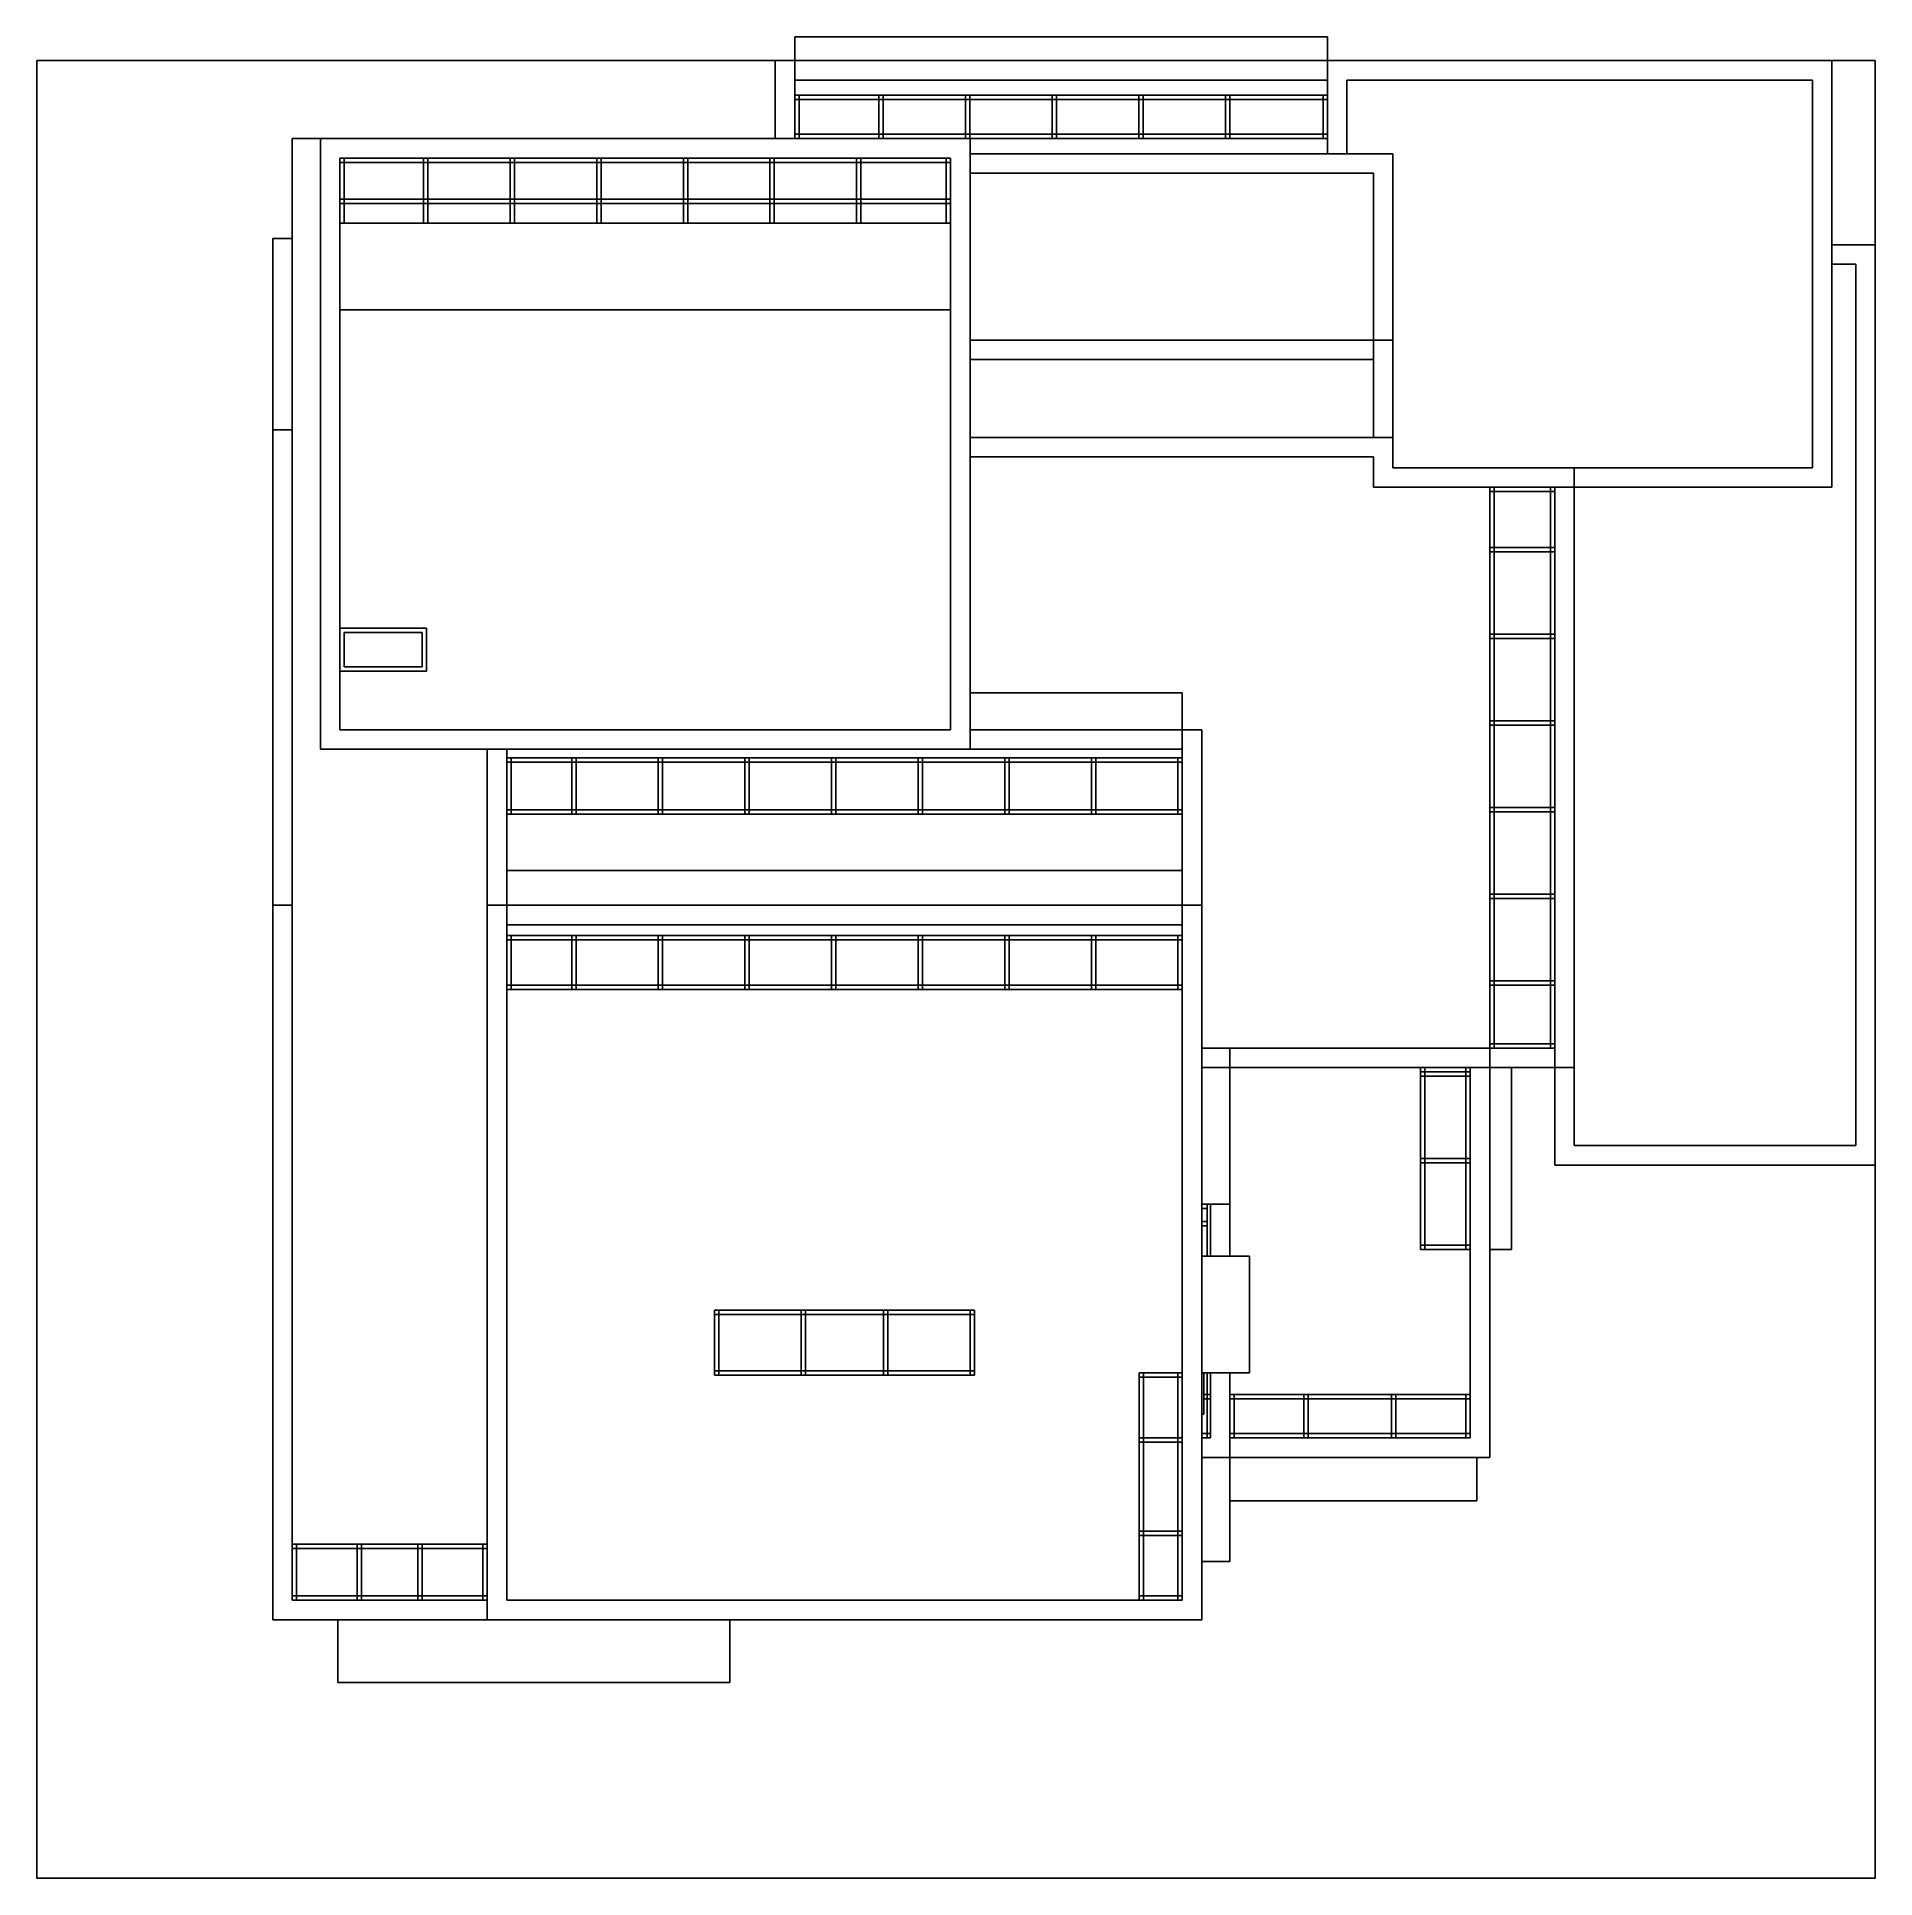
# Model space of a CAD drawing. Extents: x -20110 to 22340, y -21907 to 20609.
import ezdxf

# ---------------------------------------------------------------- set-up
doc = ezdxf.new("R2010")
doc.units = 0
doc.layers.get('0').update_dxf_attribs({"linetype": 'CONTINUOUS'})

msp = doc.modelspace()

# ---------------------------------------------------------------- linework, layer by layer
for p, q in [((-2610, 20609), (9690, 20609)), ((-2610, 20059), (-2610, 20609)), ((9690, 20609), (9690, 20059)), ((-20110, 20059), (-20110, -21907)), ((-3060, 20059), (-20110, 20059)), ((-3060, 20059), (-3060, 18259)), ((-2610, 20059), (-3060, 20059)), ((9690, 20059), (-2610, 20059)), ((-2610, 19609), (-2610, 20059)), ((9690, 20059), (9690, 19609)), ((21340, 20059), (9690, 20059)), ((21340, 15809), (21340, 20059)), ((22340, 20059), (21340, 20059)), ((22340, 15809), (22340, 20059)), ((9690, 19609), (-2610, 19609)), ((-2610, 19609), (-2610, 19259)), ((9690, 19609), (9690, 19259)), ((10140, 19609), (10140, 17909)), ((20890, 19609), (10140, 19609)), ((20890, 19609), (20890, 10659)), ((-2610, 19159), (-2610, 19259)), ((-2610, 19259), (-2510, 19259)), ((-2610, 19159), (-2510, 19159)), ((-2610, 18359), (-2610, 19159)), ((-2510, 19259), (-664, 19259)), ((-2510, 19159), (-2510, 19259)), ((-2510, 19159), (-664, 19159)), ((-2510, 18359), (-2510, 19159)), ((-664, 19259), (-564, 19259)), ((-664, 19159), (-664, 19259)), ((-664, 19159), (-564, 19159)), ((-664, 18359), (-664, 19159)), ((-564, 19159), (-564, 19259)), ((-564, 19259), (1336, 19259)), ((-564, 18359), (-564, 19159)), ((-564, 19159), (1336, 19159)), ((1336, 19259), (1436, 19259)), ((1336, 19159), (1336, 19259)), ((1336, 18359), (1336, 19159)), ((1336, 19159), (1436, 19159)), ((1436, 19159), (1436, 19259)), ((1436, 19259), (3336, 19259)), ((1436, 18359), (1436, 19159)), ((1436, 19159), (3336, 19159)), ((3336, 19259), (3436, 19259)), ((3336, 19159), (3336, 19259)), ((3336, 18359), (3336, 19159)), ((3336, 19159), (3436, 19159)), ((3436, 19159), (3436, 19259)), ((3436, 19259), (5336, 19259)), ((3436, 18359), (3436, 19159)), ((3436, 19159), (5336, 19159)), ((5336, 19259), (5436, 19259)), ((5336, 19159), (5336, 19259)), ((5336, 18359), (5336, 19159)), ((5336, 19159), (5436, 19159)), ((5436, 19159), (5436, 19259)), ((5436, 19259), (7336, 19259)), ((5436, 18359), (5436, 19159)), ((5436, 19159), (7336, 19159)), ((7336, 19259), (7436, 19259)), ((7336, 19159), (7336, 19259)), ((7336, 18359), (7336, 19159)), ((7336, 19159), (7436, 19159)), ((7436, 19159), (7436, 19259)), ((7436, 19259), (9590, 19259)), ((7436, 18359), (7436, 19159)), ((7436, 19159), (9590, 19159)), ((9590, 19259), (9690, 19259)), ((9590, 19159), (9590, 19259)), ((9590, 18359), (9590, 19159)), ((9590, 19159), (9690, 19159)), ((9690, 19159), (9690, 19259)), ((9690, 18359), (9690, 19159)), ((-2610, 18259), (-2610, 18359)), ((-2610, 18359), (-2510, 18359)), ((-2510, 18259), (-2510, 18359)), ((-2510, 18359), (-664, 18359)), ((-664, 18259), (-664, 18359)), ((-664, 18359), (-564, 18359)), ((-564, 18259), (-564, 18359)), ((-564, 18359), (1336, 18359)), ((1336, 18259), (1336, 18359)), ((1336, 18359), (1436, 18359)), ((1436, 18259), (1436, 18359)), ((1436, 18359), (3336, 18359)), ((3336, 18259), (3336, 18359)), ((3336, 18359), (3436, 18359)), ((3436, 18259), (3436, 18359)), ((3436, 18359), (5336, 18359)), ((5336, 18259), (5336, 18359)), ((5336, 18359), (5436, 18359)), ((5436, 18259), (5436, 18359)), ((5436, 18359), (7336, 18359)), ((7336, 18259), (7336, 18359)), ((7336, 18359), (7436, 18359)), ((7436, 18259), (7436, 18359)), ((7436, 18359), (9590, 18359)), ((9590, 18259), (9590, 18359)), ((9590, 18359), (9690, 18359)), ((9690, 18259), (9690, 18359)), ((-13560, 18259), (-14210, 18259)), ((-14210, 15955), (-14210, 18259)), ((-13560, 4159), (-13560, 18259)), ((-13560, 18259), (-3060, 18259)), ((-2610, 18259), (-3060, 18259)), ((-2610, 18259), (-2510, 18259)), ((-2510, 18259), (-664, 18259)), ((-664, 18259), (-564, 18259)), ((-564, 18259), (1336, 18259)), ((1336, 18259), (1436, 18259)), ((1436, 18259), (1440, 18259)), ((1440, 17909), (1440, 18259)), ((1440, 18259), (3336, 18259)), ((1440, 17459), (1440, 17909)), ((9690, 17909), (1440, 17909)), ((3336, 18259), (3436, 18259)), ((3436, 18259), (5336, 18259)), ((5336, 18259), (5436, 18259)), ((5436, 18259), (7336, 18259)), ((7336, 18259), (7436, 18259)), ((7436, 18259), (9590, 18259)), ((9590, 18259), (9690, 18259)), ((9690, 18259), (9690, 17909)), ((10140, 17909), (9690, 17909)), ((11202, 17909), (10140, 17909)), ((11202, 13609), (11202, 17909)), ((-13110, 17709), (-13110, 17809)), ((-13110, 17809), (-13010, 17809)), ((-13110, 16859), (-13110, 17709)), ((-13110, 17709), (-13010, 17709)), ((-13010, 17709), (-13010, 17809)), ((-13010, 17809), (-11181, 17809)), ((-13010, 16859), (-13010, 17709)), ((-13010, 17709), (-11181, 17709)), ((-11181, 17809), (-11081, 17809)), ((-11181, 17709), (-11181, 17809)), ((-11181, 16859), (-11181, 17709)), ((-11181, 17709), (-11081, 17709)), ((-11081, 17709), (-11081, 17809)), ((-11081, 17809), (-9181, 17809)), ((-11081, 16859), (-11081, 17709)), ((-11081, 17709), (-9181, 17709)), ((-9181, 17809), (-9081, 17809)), ((-9181, 17709), (-9181, 17809)), ((-9181, 16859), (-9181, 17709)), ((-9181, 17709), (-9081, 17709)), ((-9081, 17709), (-9081, 17809)), ((-9081, 17809), (-7181, 17809)), ((-9081, 16859), (-9081, 17709)), ((-9081, 17709), (-7181, 17709)), ((-7181, 17809), (-7081, 17809)), ((-7181, 17709), (-7181, 17809)), ((-7181, 16859), (-7181, 17709)), ((-7181, 17709), (-7081, 17709)), ((-7081, 17709), (-7081, 17809)), ((-7081, 17809), (-5181, 17809)), ((-7081, 16859), (-7081, 17709)), ((-7081, 17709), (-5181, 17709)), ((-5181, 17809), (-5081, 17809)), ((-5181, 17709), (-5181, 17809)), ((-5181, 16859), (-5181, 17709)), ((-5181, 17709), (-5081, 17709)), ((-5081, 17709), (-5081, 17809)), ((-5081, 17809), (-3181, 17809)), ((-5081, 16859), (-5081, 17709)), ((-5081, 17709), (-3181, 17709)), ((-3181, 17809), (-3081, 17809)), ((-3181, 17709), (-3181, 17809)), ((-3181, 16859), (-3181, 17709)), ((-3181, 17709), (-3081, 17709)), ((-3081, 17709), (-3081, 17809)), ((-3081, 17809), (-1181, 17809)), ((-3081, 16859), (-3081, 17709)), ((-3081, 17709), (-1181, 17709)), ((-1181, 17809), (-1081, 17809)), ((-1181, 17709), (-1181, 17809)), ((-1181, 16859), (-1181, 17709)), ((-1181, 17709), (-1081, 17709)), ((-1081, 17709), (-1081, 17809)), ((-1081, 17809), (890, 17809)), ((-1081, 16859), (-1081, 17709)), ((-1081, 17709), (890, 17709)), ((890, 17809), (990, 17809)), ((890, 17709), (890, 17809)), ((890, 16859), (890, 17709)), ((890, 17709), (990, 17709)), ((990, 17709), (990, 17809)), ((990, 16859), (990, 17709)), ((10752, 17459), (1440, 17459)), ((1440, 13609), (1440, 17459)), ((10752, 13609), (10752, 17459)), ((-13110, 16759), (-13110, 16859)), ((-13110, 16859), (-13010, 16859)), ((-13110, 16759), (-13010, 16759)), ((-13110, 16306), (-13110, 16759)), ((-13010, 16759), (-13010, 16859)), ((-13010, 16859), (-11181, 16859)), ((-13010, 16306), (-13010, 16759)), ((-13010, 16759), (-11181, 16759)), ((-11181, 16759), (-11181, 16859)), ((-11181, 16859), (-11081, 16859)), ((-11181, 16306), (-11181, 16759)), ((-11181, 16759), (-11081, 16759)), ((-11081, 16759), (-11081, 16859)), ((-11081, 16859), (-9181, 16859)), ((-11081, 16306), (-11081, 16759)), ((-11081, 16759), (-9181, 16759)), ((-9181, 16759), (-9181, 16859)), ((-9181, 16859), (-9081, 16859)), ((-9181, 16306), (-9181, 16759)), ((-9181, 16759), (-9081, 16759)), ((-9081, 16759), (-9081, 16859)), ((-9081, 16859), (-7181, 16859)), ((-9081, 16306), (-9081, 16759)), ((-9081, 16759), (-7181, 16759)), ((-7181, 16759), (-7181, 16859)), ((-7181, 16859), (-7081, 16859)), ((-7181, 16306), (-7181, 16759)), ((-7181, 16759), (-7081, 16759)), ((-7081, 16759), (-7081, 16859)), ((-7081, 16859), (-5181, 16859)), ((-7081, 16306), (-7081, 16759)), ((-7081, 16759), (-5181, 16759)), ((-5181, 16759), (-5181, 16859)), ((-5181, 16859), (-5081, 16859)), ((-5181, 16306), (-5181, 16759)), ((-5181, 16759), (-5081, 16759)), ((-5081, 16759), (-5081, 16859)), ((-5081, 16859), (-3181, 16859)), ((-5081, 16306), (-5081, 16759)), ((-5081, 16759), (-3181, 16759)), ((-3181, 16759), (-3181, 16859)), ((-3181, 16859), (-3081, 16859)), ((-3181, 16306), (-3181, 16759)), ((-3181, 16759), (-3081, 16759)), ((-3081, 16759), (-3081, 16859)), ((-3081, 16859), (-1181, 16859)), ((-3081, 16306), (-3081, 16759)), ((-3081, 16759), (-1181, 16759)), ((-1181, 16759), (-1181, 16859)), ((-1181, 16859), (-1081, 16859)), ((-1181, 16306), (-1181, 16759)), ((-1181, 16759), (-1081, 16759)), ((-1081, 16759), (-1081, 16859)), ((-1081, 16859), (890, 16859)), ((-1081, 16306), (-1081, 16759)), ((-1081, 16759), (890, 16759)), ((890, 16759), (890, 16859)), ((890, 16859), (990, 16859)), ((890, 16306), (890, 16759)), ((890, 16759), (990, 16759)), ((990, 16759), (990, 16859)), ((990, 16306), (990, 16759)), ((-13110, 16306), (-13110, 14306)), ((-13010, 16306), (-13110, 16306)), ((-11181, 16306), (-13010, 16306)), ((-11081, 16306), (-11181, 16306)), ((-9181, 16306), (-11081, 16306)), ((-9081, 16306), (-9181, 16306)), ((-7181, 16306), (-9081, 16306)), ((-7081, 16306), (-7181, 16306)), ((-5181, 16306), (-7081, 16306)), ((-5081, 16306), (-5181, 16306)), ((-3181, 16306), (-5081, 16306)), ((-3081, 16306), (-3181, 16306)), ((-1181, 16306), (-3081, 16306)), ((-1081, 16306), (-1181, 16306)), ((890, 16306), (-1081, 16306)), ((990, 16306), (890, 16306)), ((990, 14306), (990, 16306)), ((-14210, 15955), (-14660, 15955)), ((-14660, 15955), (-14660, 11538)), ((-14210, 11538), (-14210, 15955)), ((21340, 15809), (22340, 15809)), ((21340, 15359), (21340, 15809)), ((22340, 15809), (22340, -5441)), ((21890, 15359), (21340, 15359)), ((21340, 10209), (21340, 15359)), ((21890, -4991), (21890, 15359)), ((-13110, 14306), (990, 14306)), ((-13110, 6959), (-13110, 14306)), ((990, 14306), (990, 4609)), ((10752, 13609), (1440, 13609)), ((1440, 13609), (1440, 13159)), ((10752, 13609), (11202, 13609)), ((10752, 13609), (10752, 13159)), ((11202, 11359), (11202, 13609)), ((10752, 13159), (1440, 13159)), ((1440, 11359), (1440, 13159)), ((10752, 11359), (10752, 13159)), ((-14210, 11538), (-14660, 11538)), ((-14660, 11538), (-14660, 559)), ((-14210, 559), (-14210, 11538)), ((1440, 10909), (1440, 11359)), ((10752, 11359), (1440, 11359)), ((10752, 11359), (11202, 11359)), ((11202, 10659), (11202, 11359)), ((10752, 10909), (1440, 10909)), ((1440, 5459), (1440, 10909)), ((10752, 10209), (10752, 10909)), ((11202, 10659), (15390, 10659)), ((15390, 10659), (15390, 10209)), ((15390, 10659), (20890, 10659)), ((13440, 10209), (10752, 10209)), ((13440, 10209), (13540, 10209)), ((13440, 10109), (13440, 10209)), ((13540, 10209), (14840, 10209)), ((13540, 10209), (13540, 10109)), ((14840, 10209), (14940, 10209)), ((14840, 10209), (14840, 10109)), ((14940, 10209), (14940, 10109)), ((14940, 10209), (15390, 10209)), ((15390, 10209), (15390, -3191)), ((15390, 10209), (21340, 10209)), ((13440, 10109), (13540, 10109)), ((13440, 8816), (13440, 10109)), ((13540, 10109), (14840, 10109)), ((13540, 10109), (13540, 8816)), ((14840, 10109), (14940, 10109)), ((14840, 10109), (14840, 8816)), ((14940, 10109), (14940, 8816)), ((13440, 8816), (13540, 8816)), ((13440, 8716), (13440, 8816)), ((13440, 8716), (13540, 8716)), ((13440, 6816), (13440, 8716)), ((13540, 8816), (14840, 8816)), ((13540, 8816), (13540, 8716)), ((13540, 8716), (14840, 8716)), ((13540, 8716), (13540, 6816)), ((14840, 8816), (14940, 8816)), ((14840, 8816), (14840, 8716)), ((14840, 8716), (14940, 8716)), ((14840, 8716), (14840, 6816)), ((14940, 8816), (14940, 8716)), ((14940, 8716), (14940, 6816)), ((-13110, 5959), (-13110, 6959)), ((-13110, 6959), (-11110, 6959)), ((-11210, 6859), (-13010, 6859)), ((-13010, 6859), (-13010, 6059)), ((-11210, 6059), (-11210, 6859)), ((-11110, 6959), (-11110, 5959)), ((13440, 6816), (13540, 6816)), ((13440, 6716), (13440, 6816)), ((13540, 6816), (14840, 6816)), ((13540, 6816), (13540, 6716)), ((14840, 6816), (14940, 6816)), ((14840, 6816), (14840, 6716)), ((14940, 6816), (14940, 6716)), ((13440, 6716), (13540, 6716)), ((13440, 4816), (13440, 6716)), ((13540, 6716), (14840, 6716)), ((13540, 6716), (13540, 4816)), ((14840, 6716), (14940, 6716)), ((14840, 6716), (14840, 4816)), ((14940, 6716), (14940, 4816)), ((-11110, 5959), (-13110, 5959)), ((-13110, 4609), (-13110, 5959)), ((-13010, 6059), (-11210, 6059)), ((1440, 5459), (6341, 5459)), ((1440, 5459), (1440, 4609)), ((6341, 5459), (6341, 4609)), ((13440, 4816), (13540, 4816)), ((13440, 4716), (13440, 4816)), ((13440, 4716), (13540, 4716)), ((13440, 2816), (13440, 4716)), ((13540, 4816), (14840, 4816)), ((13540, 4816), (13540, 4716)), ((13540, 4716), (14840, 4716)), ((13540, 4716), (13540, 2816)), ((14840, 4816), (14940, 4816)), ((14840, 4816), (14840, 4716)), ((14840, 4716), (14940, 4716)), ((14840, 4716), (14840, 2816)), ((14940, 4816), (14940, 4716)), ((14940, 4716), (14940, 2816)), ((990, 4609), (-13110, 4609)), ((1440, 4159), (1440, 4609)), ((1440, 4609), (6341, 4609)), ((6341, 4609), (6791, 4609)), ((6341, 4609), (6341, 4159)), ((6791, 4609), (6791, 559)), ((-9709, 4159), (-13560, 4159)), ((-9709, 4159), (-9259, 4159)), ((-9709, 559), (-9709, 4159)), ((-9259, 3959), (-9259, 4159)), ((1440, 4159), (-9259, 4159)), ((-9259, 3859), (-9259, 3959)), ((-9259, 3959), (-9159, 3959)), ((-9259, 2759), (-9259, 3859)), ((-9259, 3859), (-9159, 3859)), ((-9159, 3859), (-9159, 3959)), ((-9159, 3959), (-7759, 3959)), ((-9159, 2759), (-9159, 3859)), ((-9159, 3859), (-7759, 3859)), ((-7759, 3959), (-7659, 3959)), ((-7759, 3859), (-7759, 3959)), ((-7759, 2759), (-7759, 3859)), ((-7759, 3859), (-7659, 3859)), ((-7659, 3859), (-7659, 3959)), ((-7659, 3959), (-5759, 3959)), ((-7659, 3859), (-5759, 3859)), ((-7659, 2759), (-7659, 3859)), ((-5759, 3959), (-5659, 3959)), ((-5759, 3859), (-5759, 3959)), ((-5759, 3859), (-5659, 3859)), ((-5759, 2759), (-5759, 3859)), ((-5659, 3859), (-5659, 3959)), ((-5659, 3959), (-3759, 3959)), ((-5659, 2759), (-5659, 3859)), ((-5659, 3859), (-3759, 3859)), ((-3759, 3959), (-3659, 3959)), ((-3759, 3859), (-3759, 3959)), ((-3759, 2759), (-3759, 3859)), ((-3759, 3859), (-3659, 3859)), ((-3659, 3859), (-3659, 3959)), ((-3659, 3959), (-1759, 3959)), ((-3659, 2759), (-3659, 3859)), ((-3659, 3859), (-1759, 3859)), ((-1759, 3959), (-1659, 3959)), ((-1759, 3859), (-1759, 3959)), ((-1759, 2759), (-1759, 3859)), ((-1759, 3859), (-1659, 3859)), ((-1659, 3859), (-1659, 3959)), ((-1659, 3959), (241, 3959)), ((-1659, 2759), (-1659, 3859)), ((-1659, 3859), (241, 3859)), ((241, 3959), (341, 3959)), ((241, 3859), (241, 3959)), ((241, 2759), (241, 3859)), ((241, 3859), (341, 3859)), ((341, 3859), (341, 3959)), ((341, 3959), (2241, 3959)), ((341, 2759), (341, 3859)), ((341, 3859), (2241, 3859)), ((6341, 4159), (1440, 4159)), ((2241, 3959), (2341, 3959)), ((2241, 3859), (2241, 3959)), ((2241, 2759), (2241, 3859)), ((2241, 3859), (2341, 3859)), ((2341, 3859), (2341, 3959)), ((2341, 3959), (4241, 3959)), ((2341, 2759), (2341, 3859)), ((2341, 3859), (4241, 3859)), ((4241, 3959), (4341, 3959)), ((4241, 3859), (4241, 3959)), ((4241, 2759), (4241, 3859)), ((4241, 3859), (4341, 3859)), ((4341, 3859), (4341, 3959)), ((4341, 3959), (6241, 3959)), ((4341, 2759), (4341, 3859)), ((4341, 3859), (6241, 3859)), ((6241, 3959), (6341, 3959)), ((6241, 3859), (6241, 3959)), ((6241, 2759), (6241, 3859)), ((6241, 3859), (6341, 3859)), ((6341, 4159), (6341, 3959)), ((6341, 3859), (6341, 3959)), ((6341, 2759), (6341, 3859)), ((-9259, 2659), (-9259, 2759)), ((-9259, 2759), (-9159, 2759)), ((-9259, 1359), (-9259, 2659)), ((-9159, 2659), (-9259, 2659)), ((-9159, 2659), (-9159, 2759)), ((-9159, 2759), (-7759, 2759)), ((-7759, 2659), (-9159, 2659)), ((-7759, 2659), (-7759, 2759)), ((-7759, 2759), (-7659, 2759)), ((-7659, 2659), (-7759, 2659)), ((-7659, 2659), (-7659, 2759)), ((-7659, 2759), (-5759, 2759)), ((-5759, 2659), (-7659, 2659)), ((-5759, 2659), (-5759, 2759)), ((-5759, 2759), (-5659, 2759)), ((-5659, 2659), (-5759, 2659)), ((-5659, 2659), (-5659, 2759)), ((-5659, 2759), (-3759, 2759)), ((-3759, 2659), (-5659, 2659)), ((-3759, 2659), (-3759, 2759)), ((-3759, 2759), (-3659, 2759)), ((-3659, 2659), (-3759, 2659)), ((-3659, 2659), (-3659, 2759)), ((-3659, 2759), (-1759, 2759)), ((-1759, 2659), (-3659, 2659)), ((-1759, 2659), (-1759, 2759)), ((-1759, 2759), (-1659, 2759)), ((-1659, 2659), (-1759, 2659)), ((-1659, 2659), (-1659, 2759)), ((-1659, 2759), (241, 2759)), ((241, 2659), (-1659, 2659)), ((241, 2659), (241, 2759)), ((241, 2759), (341, 2759)), ((341, 2659), (241, 2659)), ((341, 2659), (341, 2759)), ((341, 2759), (2241, 2759)), ((2241, 2659), (341, 2659)), ((2241, 2659), (2241, 2759)), ((2241, 2759), (2341, 2759)), ((2341, 2659), (2241, 2659)), ((2341, 2659), (2341, 2759)), ((2341, 2759), (4241, 2759)), ((4241, 2659), (2341, 2659)), ((4241, 2659), (4241, 2759)), ((4241, 2759), (4341, 2759)), ((4341, 2659), (4241, 2659)), ((4341, 2659), (4341, 2759)), ((4341, 2759), (6241, 2759)), ((6241, 2659), (4341, 2659)), ((6241, 2659), (6241, 2759)), ((6241, 2759), (6341, 2759)), ((6341, 2659), (6241, 2659)), ((6341, 2659), (6341, 2759)), ((6341, 1359), (6341, 2659)), ((13440, 2816), (13540, 2816)), ((13440, 2716), (13440, 2816)), ((13440, 2716), (13540, 2716)), ((13440, 816), (13440, 2716)), ((13540, 2816), (14840, 2816)), ((13540, 2816), (13540, 2716)), ((13540, 2716), (14840, 2716)), ((13540, 2716), (13540, 816)), ((14840, 2816), (14940, 2816)), ((14840, 2816), (14840, 2716)), ((14840, 2716), (14940, 2716)), ((14840, 2716), (14840, 816)), ((14940, 2816), (14940, 2716)), ((14940, 2716), (14940, 816)), ((6341, 1359), (-9259, 1359)), ((-9259, 1359), (-9259, 559)), ((6341, 559), (6341, 1359)), ((-14660, 559), (-14210, 559)), ((-14660, 559), (-14660, -15941)), ((-14210, 559), (-14210, -14191)), ((-9259, 559), (-9709, 559)), ((-9709, -14191), (-9709, 559)), ((-9259, 559), (6341, 559)), ((-9259, 559), (-9259, 109)), ((6791, 559), (6341, 559)), ((6341, 109), (6341, 559)), ((6791, -2741), (6791, 559)), ((13440, 816), (13540, 816)), ((13440, 716), (13440, 816)), ((13440, 716), (13540, 716)), ((13440, -1184), (13440, 716)), ((13540, 816), (14840, 816)), ((13540, 816), (13540, 716)), ((13540, 716), (14840, 716)), ((13540, 716), (13540, -1184)), ((14840, 816), (14940, 816)), ((14840, 816), (14840, 716)), ((14840, 716), (14940, 716)), ((14840, 716), (14840, -1184)), ((14940, 816), (14940, 716)), ((14940, 716), (14940, -1184)), ((6341, 109), (-9259, 109)), ((-9259, 109), (-9259, -141)), ((6341, -141), (6341, 109)), ((-9259, -241), (-9259, -141)), ((-9259, -141), (-9159, -141)), ((-9259, -1291), (-9259, -241)), ((-9259, -241), (-9159, -241)), ((-9159, -241), (-9159, -141)), ((-9159, -141), (-7759, -141)), ((-9159, -1291), (-9159, -241)), ((-9159, -241), (-7759, -241)), ((-7759, -141), (-7659, -141)), ((-7759, -241), (-7759, -141)), ((-7759, -1291), (-7759, -241)), ((-7759, -241), (-7659, -241)), ((-7659, -241), (-7659, -141)), ((-7659, -141), (-5759, -141)), ((-7659, -1291), (-7659, -241)), ((-7659, -241), (-5759, -241)), ((-5759, -141), (-5659, -141)), ((-5759, -241), (-5759, -141)), ((-5759, -1291), (-5759, -241)), ((-5759, -241), (-5659, -241)), ((-5659, -241), (-5659, -141)), ((-5659, -141), (-3759, -141)), ((-5659, -1291), (-5659, -241)), ((-5659, -241), (-3759, -241)), ((-3759, -141), (-3659, -141)), ((-3759, -241), (-3759, -141)), ((-3759, -1291), (-3759, -241)), ((-3759, -241), (-3659, -241)), ((-3659, -241), (-3659, -141)), ((-3659, -141), (-1759, -141)), ((-3659, -1291), (-3659, -241)), ((-3659, -241), (-1759, -241)), ((-1759, -141), (-1659, -141)), ((-1759, -241), (-1759, -141)), ((-1759, -1291), (-1759, -241)), ((-1759, -241), (-1659, -241)), ((-1659, -241), (-1659, -141)), ((-1659, -141), (241, -141)), ((-1659, -1291), (-1659, -241)), ((-1659, -241), (241, -241)), ((241, -141), (341, -141)), ((241, -241), (241, -141)), ((241, -1291), (241, -241)), ((241, -241), (341, -241)), ((341, -241), (341, -141)), ((341, -141), (2241, -141)), ((341, -1291), (341, -241)), ((341, -241), (2241, -241)), ((2241, -141), (2341, -141)), ((2241, -241), (2241, -141)), ((2241, -1291), (2241, -241)), ((2241, -241), (2341, -241)), ((2341, -241), (2341, -141)), ((2341, -141), (4241, -141)), ((2341, -1291), (2341, -241)), ((2341, -241), (4241, -241)), ((4241, -141), (4341, -141)), ((4241, -241), (4241, -141)), ((4241, -1291), (4241, -241)), ((4241, -241), (4341, -241)), ((4341, -241), (4341, -141)), ((4341, -141), (6241, -141)), ((4341, -1291), (4341, -241)), ((4341, -241), (6241, -241)), ((6241, -141), (6341, -141)), ((6241, -241), (6241, -141)), ((6241, -241), (6341, -241)), ((6241, -1291), (6241, -241)), ((6341, -241), (6341, -141)), ((6341, -1291), (6341, -241)), ((13440, -1184), (13540, -1184)), ((13440, -1284), (13440, -1184)), ((13540, -1184), (14840, -1184)), ((13540, -1184), (13540, -1284)), ((14840, -1184), (14940, -1184)), ((14840, -1184), (14840, -1284)), ((14940, -1184), (14940, -1284)), ((-9259, -1391), (-9259, -1291)), ((-9259, -1291), (-9159, -1291)), ((-9259, -1391), (-9259, -15491)), ((-9259, -1391), (-9159, -1391)), ((-9159, -1391), (-9159, -1291)), ((-9159, -1291), (-7759, -1291)), ((-9159, -1391), (-7759, -1391)), ((-7759, -1391), (-7759, -1291)), ((-7759, -1291), (-7659, -1291)), ((-7759, -1391), (-7659, -1391)), ((-7659, -1391), (-7659, -1291)), ((-7659, -1291), (-5759, -1291)), ((-7659, -1391), (-5759, -1391)), ((-5759, -1391), (-5759, -1291)), ((-5759, -1291), (-5659, -1291)), ((-5759, -1391), (-5659, -1391)), ((-5659, -1391), (-5659, -1291)), ((-5659, -1291), (-3759, -1291)), ((-5659, -1391), (-3759, -1391)), ((-3759, -1391), (-3759, -1291)), ((-3759, -1291), (-3659, -1291)), ((-3759, -1391), (-3659, -1391)), ((-3659, -1391), (-3659, -1291)), ((-3659, -1291), (-1759, -1291)), ((-3659, -1391), (-1759, -1391)), ((-1759, -1391), (-1759, -1291)), ((-1759, -1291), (-1659, -1291)), ((-1759, -1391), (-1659, -1391)), ((-1659, -1391), (-1659, -1291)), ((-1659, -1291), (241, -1291)), ((-1659, -1391), (241, -1391)), ((241, -1391), (241, -1291)), ((241, -1291), (341, -1291)), ((241, -1391), (341, -1391)), ((341, -1391), (341, -1291)), ((341, -1291), (2241, -1291)), ((341, -1391), (2241, -1391)), ((2241, -1391), (2241, -1291)), ((2241, -1291), (2341, -1291)), ((2241, -1391), (2341, -1391)), ((2341, -1391), (2341, -1291)), ((2341, -1291), (4241, -1291)), ((2341, -1391), (4241, -1391)), ((4241, -1391), (4241, -1291)), ((4241, -1291), (4341, -1291)), ((4241, -1391), (4341, -1391)), ((4341, -1391), (4341, -1291)), ((4341, -1291), (6241, -1291)), ((4341, -1391), (6241, -1391)), ((6241, -1291), (6341, -1291)), ((6241, -1391), (6241, -1291)), ((6241, -1391), (6341, -1391)), ((6341, -1391), (6341, -1291)), ((6341, -10241), (6341, -1391)), ((13440, -1284), (13540, -1284)), ((13440, -2641), (13440, -1284)), ((13540, -1284), (13540, -2641)), ((13540, -1284), (14840, -1284)), ((14840, -1284), (14840, -2641)), ((14840, -1284), (14940, -1284)), ((14940, -1284), (14940, -2641)), ((6791, -2741), (7440, -2741)), ((6791, -2741), (6791, -3191)), ((7440, -2741), (13440, -2741)), ((7440, -2741), (7440, -3191)), ((13440, -2641), (13540, -2641)), ((13440, -2741), (13440, -2641)), ((13440, -3191), (13440, -2741)), ((13540, -2741), (13440, -2741)), ((13540, -2641), (13540, -2741)), ((13540, -2641), (14840, -2641)), ((14840, -2741), (13540, -2741)), ((14840, -2641), (14840, -2741)), ((14840, -2641), (14940, -2641)), ((14940, -2741), (14840, -2741)), ((14940, -2641), (14940, -2741)), ((14940, -2741), (14940, -3191)), ((6791, -3191), (7440, -3191)), ((6791, -6341), (6791, -3191)), ((7440, -3191), (7440, -6341)), ((7440, -3191), (11840, -3191)), ((11840, -3191), (11940, -3191)), ((11840, -3191), (11840, -3291)), ((11840, -3291), (11940, -3291)), ((11840, -3291), (11840, -3391)), ((11840, -3391), (11940, -3391)), ((11840, -3391), (11840, -5291)), ((11940, -3191), (12890, -3191)), ((11940, -3191), (11940, -3291)), ((11940, -3291), (12890, -3291)), ((11940, -3291), (11940, -3391)), ((11940, -3391), (12890, -3391)), ((11940, -3391), (11940, -5291)), ((12890, -3191), (12990, -3191)), ((12890, -3191), (12890, -3291)), ((12890, -3291), (12990, -3291)), ((12890, -3291), (12890, -3391)), ((12890, -3391), (12990, -3391)), ((12890, -3391), (12890, -5291)), ((12990, -3191), (13440, -3191)), ((12990, -3191), (12990, -3291)), ((12990, -3291), (12990, -3391)), ((12990, -3391), (12990, -5291)), ((13940, -3191), (13440, -3191)), ((13440, -3191), (13440, -7391)), ((13940, -3191), (13940, -7391)), ((14940, -3191), (13940, -3191)), ((15390, -3191), (14940, -3191)), ((14940, -5441), (14940, -3191)), ((15390, -3191), (15390, -4991)), ((15390, -4991), (21890, -4991)), ((11840, -5291), (11940, -5291)), ((11840, -5291), (11840, -5391)), ((11840, -5391), (11940, -5391)), ((11840, -5391), (11840, -7291)), ((11940, -5291), (12890, -5291)), ((11940, -5291), (11940, -5391)), ((11940, -5391), (11940, -7291)), ((11940, -5391), (12890, -5391)), ((12890, -5291), (12990, -5291)), ((12890, -5291), (12890, -5391)), ((12890, -5391), (12990, -5391)), ((12890, -5391), (12890, -7291)), ((12990, -5291), (12990, -5391)), ((12990, -5391), (12990, -7291)), ((22340, -5441), (14940, -5441)), ((22340, -21907), (22340, -5441)), ((6791, -6341), (6915, -6341)), ((6791, -6441), (6791, -6341)), ((6915, -6341), (6990, -6341)), ((6915, -6441), (6915, -6341)), ((6990, -7541), (6990, -6341)), ((6990, -6341), (7440, -6341)), ((7440, -6341), (7440, -7541)), ((6791, -6441), (6915, -6441)), ((6791, -6741), (6791, -6441)), ((6915, -6741), (6791, -6741)), ((6791, -6841), (6791, -6741)), ((6915, -6741), (6915, -6441)), ((6915, -6841), (6915, -6741)), ((6791, -6841), (6915, -6841)), ((6791, -7541), (6791, -6841)), ((6915, -7541), (6915, -6841)), ((6791, -7541), (6915, -7541)), ((6791, -7541), (6791, -10241)), ((6915, -7541), (6990, -7541)), ((6990, -7541), (7440, -7541)), ((7440, -7541), (7891, -7541)), ((7891, -10241), (7891, -7541)), ((11840, -7291), (11840, -7391)), ((11840, -7291), (11940, -7291)), ((11840, -7391), (11940, -7391)), ((11940, -7291), (11940, -7391)), ((11940, -7291), (12890, -7291)), ((11940, -7391), (12890, -7391)), ((12890, -7291), (12890, -7391)), ((12890, -7291), (12990, -7291)), ((12890, -7391), (12990, -7391)), ((12990, -7291), (12990, -7391)), ((12990, -7391), (12990, -10741)), ((13440, -12191), (13440, -7391)), ((13940, -7391), (13440, -7391)), ((-4459, -8891), (-4459, -8791)), ((-4459, -8791), (-4359, -8791)), ((-4459, -10191), (-4459, -8891)), ((-4459, -8891), (-4359, -8891)), ((-4359, -8891), (-4359, -8791)), ((-4359, -8791), (-2459, -8791)), ((-4359, -10191), (-4359, -8891)), ((-4359, -8891), (-2459, -8891)), ((-2459, -8791), (-2359, -8791)), ((-2459, -8891), (-2459, -8791)), ((-2459, -10191), (-2459, -8891)), ((-2459, -8891), (-2359, -8891)), ((-2359, -8891), (-2359, -8791)), ((-2359, -8791), (-559, -8791)), ((-2359, -10191), (-2359, -8891)), ((-2359, -8891), (-559, -8891)), ((-559, -8791), (-459, -8791)), ((-559, -8891), (-559, -8791)), ((-559, -8891), (-459, -8891)), ((-559, -10191), (-559, -8891)), ((-459, -8891), (-459, -8791)), ((-459, -8791), (1441, -8791)), ((-459, -10191), (-459, -8891)), ((-459, -8891), (1441, -8891)), ((1441, -8791), (1541, -8791)), ((1441, -8891), (1441, -8791)), ((1441, -10191), (1441, -8891)), ((1441, -8891), (1541, -8891)), ((1541, -8791), (1541, -8891)), ((1541, -8891), (1541, -10191)), ((-4459, -10291), (-4459, -10191)), ((-4459, -10191), (-4359, -10191)), ((-4359, -10291), (-4359, -10191)), ((-4359, -10191), (-2459, -10191)), ((-2459, -10291), (-2459, -10191)), ((-2459, -10191), (-2359, -10191)), ((-2359, -10291), (-2359, -10191)), ((-2359, -10191), (-559, -10191)), ((-559, -10291), (-559, -10191)), ((-559, -10191), (-459, -10191)), ((-459, -10291), (-459, -10191)), ((-459, -10191), (1441, -10191)), ((1441, -10291), (1441, -10191)), ((1441, -10191), (1541, -10191)), ((1541, -10191), (1541, -10291)), ((-4359, -10291), (-4459, -10291)), ((-2459, -10291), (-4359, -10291)), ((-2359, -10291), (-2459, -10291)), ((-559, -10291), (-2359, -10291)), ((-459, -10291), (-559, -10291)), ((1441, -10291), (-459, -10291)), ((1541, -10291), (1441, -10291)), ((5341, -10241), (5441, -10241)), ((5341, -10341), (5341, -10241)), ((5341, -10341), (5441, -10341)), ((5341, -11741), (5341, -10341)), ((5441, -10241), (6241, -10241)), ((5441, -10241), (5441, -10341)), ((5441, -10341), (6241, -10341)), ((5441, -10341), (5441, -11741)), ((6241, -10241), (6341, -10241)), ((6241, -10241), (6241, -10341)), ((6241, -10341), (6341, -10341)), ((6241, -10341), (6241, -11741)), ((6341, -10241), (6341, -10341)), ((6341, -11741), (6341, -10341)), ((6791, -11191), (6791, -10241)), ((6791, -10241), (6840, -10241)), ((6840, -10241), (6840, -10741)), ((6840, -10241), (6915, -10241)), ((6915, -10241), (6990, -10241)), ((6915, -10741), (6915, -10241)), ((6990, -10241), (7440, -10241)), ((6990, -10741), (6990, -10241)), ((7440, -10241), (7891, -10241)), ((7440, -10741), (7440, -10241)), ((6840, -10741), (6915, -10741)), ((6840, -10741), (6840, -10841)), ((6840, -10841), (6915, -10841)), ((6840, -10841), (6840, -11191)), ((6915, -10741), (6990, -10741)), ((6915, -10841), (6915, -10741)), ((6915, -10841), (6990, -10841)), ((6915, -11641), (6915, -10841)), ((6990, -10841), (6990, -10741)), ((6990, -11641), (6990, -10841)), ((7440, -10841), (7440, -10741)), ((7440, -10741), (7540, -10741)), ((7440, -11641), (7440, -10841)), ((7440, -10841), (7540, -10841)), ((7540, -10841), (7540, -10741)), ((7540, -10741), (9147, -10741)), ((7540, -11641), (7540, -10841)), ((7540, -10841), (9147, -10841)), ((9147, -10741), (9247, -10741)), ((9147, -10841), (9147, -10741)), ((9147, -11641), (9147, -10841)), ((9147, -10841), (9247, -10841)), ((9247, -10841), (9247, -10741)), ((9247, -10741), (11172, -10741)), ((9247, -10841), (11172, -10841)), ((9247, -11641), (9247, -10841)), ((11172, -10741), (11272, -10741)), ((11172, -10841), (11172, -10741)), ((11172, -11641), (11172, -10841)), ((11172, -10841), (11272, -10841)), ((11272, -10841), (11272, -10741)), ((11272, -10741), (12890, -10741)), ((11272, -11641), (11272, -10841)), ((11272, -10841), (12890, -10841)), ((12890, -10741), (12990, -10741)), ((12890, -10841), (12890, -10741)), ((12890, -10841), (12990, -10841)), ((12890, -11641), (12890, -10841)), ((12990, -10841), (12990, -10741)), ((12990, -11641), (12990, -10841)), ((6840, -11191), (6791, -11191)), ((6791, -11641), (6791, -11191)), ((5341, -11741), (5441, -11741)), ((5341, -11841), (5341, -11741)), ((5341, -11841), (5441, -11841)), ((5341, -13891), (5341, -11841)), ((5441, -11741), (6241, -11741)), ((5441, -11741), (5441, -11841)), ((5441, -11841), (6241, -11841)), ((5441, -11841), (5441, -13891)), ((6241, -11741), (6341, -11741)), ((6241, -11741), (6241, -11841)), ((6241, -11841), (6341, -11841)), ((6241, -11841), (6241, -13891)), ((6341, -11741), (6341, -11841)), ((6341, -13891), (6341, -11841)), ((6791, -11641), (6915, -11641)), ((6791, -11741), (6791, -11641)), ((6915, -11741), (6791, -11741)), ((6791, -12191), (6791, -11741)), ((6915, -11641), (6990, -11641)), ((6915, -11741), (6915, -11641)), ((6990, -11741), (6915, -11741)), ((6990, -11741), (6990, -11641)), ((7440, -11741), (7440, -11641)), ((7440, -11641), (7540, -11641)), ((7440, -11741), (7540, -11741)), ((7440, -11741), (7440, -12191)), ((7540, -11741), (7540, -11641)), ((7540, -11641), (9147, -11641)), ((7540, -11741), (9147, -11741)), ((9147, -11741), (9147, -11641)), ((9147, -11641), (9247, -11641)), ((9147, -11741), (9247, -11741)), ((9247, -11741), (9247, -11641)), ((9247, -11641), (11172, -11641)), ((9247, -11741), (11172, -11741)), ((11172, -11741), (11172, -11641)), ((11172, -11641), (11272, -11641)), ((11172, -11741), (11272, -11741)), ((11272, -11741), (11272, -11641)), ((11272, -11641), (12890, -11641)), ((11272, -11741), (12890, -11741)), ((12890, -11741), (12890, -11641)), ((12890, -11641), (12990, -11641)), ((12890, -11741), (12990, -11741)), ((12990, -11741), (12990, -11641)), ((7440, -12191), (6791, -12191)), ((6791, -14591), (6791, -12191)), ((7440, -13191), (7440, -12191)), ((7440, -12191), (13140, -12191)), ((13140, -12191), (13140, -13191)), ((13440, -12191), (13140, -12191)), ((13140, -13191), (7440, -13191)), ((7440, -13191), (7440, -14591)), ((5341, -13891), (5441, -13891)), ((5341, -13991), (5341, -13891)), ((5341, -13991), (5441, -13991)), ((5341, -15391), (5341, -13991)), ((5441, -13891), (6241, -13891)), ((5441, -13891), (5441, -13991)), ((5441, -13991), (6241, -13991)), ((5441, -13991), (5441, -15391)), ((6241, -13891), (6341, -13891)), ((6241, -13891), (6241, -13991)), ((6241, -13991), (6341, -13991)), ((6241, -13991), (6241, -15391)), ((6341, -13891), (6341, -13991)), ((6341, -15391), (6341, -13991)), ((-14210, -14291), (-14210, -14191)), ((-14210, -14191), (-14110, -14191)), ((-14210, -14291), (-14110, -14291)), ((-14210, -15391), (-14210, -14291)), ((-14110, -14291), (-14110, -14191)), ((-14110, -14191), (-12710, -14191)), ((-14110, -14291), (-12710, -14291)), ((-14110, -15391), (-14110, -14291)), ((-12710, -14191), (-12610, -14191)), ((-12710, -14291), (-12710, -14191)), ((-12710, -14291), (-12610, -14291)), ((-12710, -15391), (-12710, -14291)), ((-12610, -14291), (-12610, -14191)), ((-12610, -14191), (-11309, -14191)), ((-12610, -15391), (-12610, -14291)), ((-12610, -14291), (-11309, -14291)), ((-11309, -14191), (-11209, -14191)), ((-11309, -14291), (-11309, -14191)), ((-11309, -15391), (-11309, -14291)), ((-11309, -14291), (-11209, -14291)), ((-11209, -14291), (-11209, -14191)), ((-11209, -14191), (-9809, -14191)), ((-11209, -15391), (-11209, -14291)), ((-11209, -14291), (-9809, -14291)), ((-9809, -14191), (-9709, -14191)), ((-9809, -14291), (-9809, -14191)), ((-9809, -15391), (-9809, -14291)), ((-9809, -14291), (-9709, -14291)), ((-9709, -14291), (-9709, -14191)), ((-9709, -15391), (-9709, -14291)), ((7440, -14591), (6791, -14591)), ((6791, -15941), (6791, -14591)), ((-14210, -15491), (-14210, -15391)), ((-14210, -15391), (-14110, -15391)), ((-14210, -15491), (-14110, -15491)), ((-14110, -15491), (-14110, -15391)), ((-14110, -15391), (-12710, -15391)), ((-14110, -15491), (-12710, -15491)), ((-12710, -15491), (-12710, -15391)), ((-12710, -15391), (-12610, -15391)), ((-12710, -15491), (-12610, -15491)), ((-12610, -15491), (-12610, -15391)), ((-12610, -15391), (-11309, -15391)), ((-12610, -15491), (-11309, -15491)), ((-11309, -15491), (-11309, -15391)), ((-11309, -15391), (-11209, -15391)), ((-11309, -15491), (-11209, -15491)), ((-11209, -15491), (-11209, -15391)), ((-11209, -15391), (-9809, -15391)), ((-11209, -15491), (-9809, -15491)), ((-9809, -15491), (-9809, -15391)), ((-9809, -15391), (-9709, -15391)), ((-9809, -15491), (-9709, -15491)), ((-9709, -15491), (-9709, -15391)), ((-9709, -15491), (-9709, -15941)), ((-9259, -15491), (5341, -15491)), ((5341, -15391), (5441, -15391)), ((5341, -15491), (5341, -15391)), ((5341, -15491), (5441, -15491)), ((5441, -15391), (5441, -15491)), ((5441, -15391), (6241, -15391)), ((5441, -15491), (6241, -15491)), ((6241, -15391), (6241, -15491)), ((6241, -15391), (6341, -15391)), ((6241, -15491), (6341, -15491)), ((6341, -15391), (6341, -15491)), ((-14660, -15941), (-13160, -15941)), ((-13160, -17391), (-13160, -15941)), ((-13160, -15941), (-9709, -15941)), ((-4110, -15941), (-9709, -15941)), ((-4110, -15941), (6791, -15941)), ((-4110, -15941), (-4110, -17391)), ((-4110, -17391), (-13160, -17391)), ((-20110, -21907), (22340, -21907))]:
    msp.add_line(p, q)

doc.saveas('drawing.dxf')
